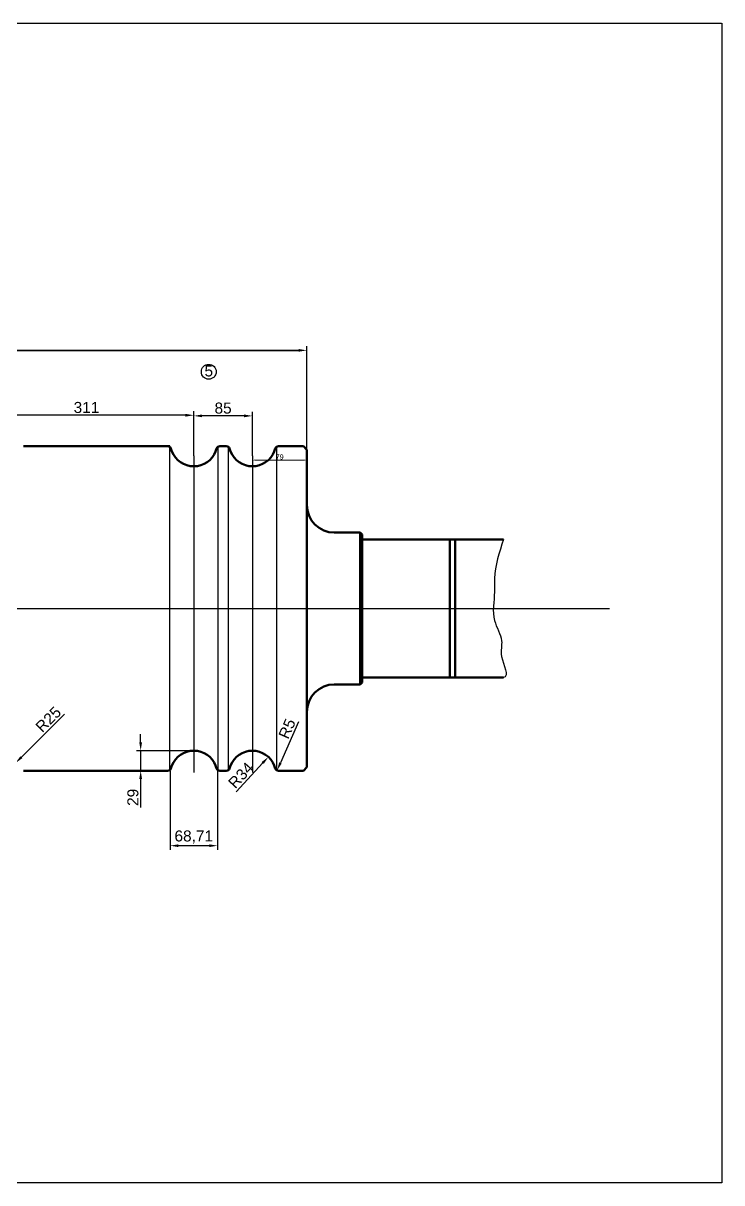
# Model space of a CAD drawing. Header units: millimetres. Extents: x -954 to 34898, y -2134 to 12006.
# Drawn here: x 30843 to 31856, y 9795 to 11475 of the extents above; entities that cross this region are included whole.
import ezdxf

# ---------------------------------------------------------------- set-up
doc = ezdxf.new("R2010")
doc.units = ezdxf.units.MM
doc.header["$LTSCALE"] = 3
doc.linetypes.add('HIDDEN', pattern=[0.375, 0.25, -0.125])
doc.layers.add('Nascosta', color=4, linetype='HIDDEN')
doc.layers.add('осевая', color=4, linetype='Continuous')
for name, color, linetype, lineweight in [('контурная', 7, 'Continuous', 50), ('размерные', 7, 'Continuous', 25), ('тонкая', 7, 'Continuous', 20)]:
    doc.layers.add(name, color=color, linetype=linetype, lineweight=lineweight)
doc.styles.add('s3v2.5', font='arial.ttf', dxfattribs={"width": 0.8, "height": 7.5})
doc.styles.get("Standard").update_dxf_attribs({"font": 'arial.ttf'})
doc.dimstyles.new('s3v2.5', dxfattribs={"dimtxt": 7.5, "dimasz": 4, "dimexe": 1.25, "dimexo": 0.625, "dimtad": 1, "dimtxsty": 's3v2.5', "dimcen": 1.5, "dimclrd": 6, "dimclre": 256, "dimclrt": 1, "dimadec": 0, "dimazin": 0, "dimtfac": 1, "dimtmove": 0, "dimatfit": 3, "dimfxl": 1, "dimlwd": -1, "dimlwe": -1, "dimarcsym": 0})
doc.dimstyles.new('s4v4', dxfattribs={"dimtxt": 16, "dimasz": 12, "dimexe": 6, "dimexo": 0, "dimgap": 3, "dimtad": 1, "dimtxsty": 'Standard', "dimcen": 2.5, "dimadec": 0, "dimazin": 0, "dimtfac": 1, "dimtmove": 0, "dimatfit": 3, "dimfxl": 1, "dimarcsym": 0})

# ---------------------------------------------------------------- blocks, each defined once
blk = doc.blocks.new('*D1851')
at = {"layer": 'Defpoints', "color": 0, "transparency": 16777216}
for p in [(31175.2, 10842.4), (31254.2, 10842.4), (31175.2, 10823.5)]:
    blk.add_point(p, dxfattribs=at)
at = {"layer": 'тонкая', "transparency": 16777216}
for p, q in [((31175.2, 10824.1), (31175.2, 10843.7)), ((31254.2, 10843), (31254.2, 10843.7))]:
    blk.add_line(p, q, dxfattribs=at)
at = {"layer": 'тонкая', "color": 6, "transparency": 16777216}
blk.add_line((31250.2, 10842.4), (31179.2, 10842.4), dxfattribs=at)
for points in [[(31179.2, 10843.1), (31179.2, 10841.7), (31175.2, 10842.4)], [(31250.2, 10843.1), (31250.2, 10841.7), (31254.2, 10842.4)]]:
    blk.add_solid(points, dxfattribs=at)
at = {"layer": 'тонкая', "color": 1, "transparency": 16777216, "insert": (31214.7, 10846.9), "char_height": 7.5, "attachment_point": 5, "style": 's3v2.5'}
blk.add_mtext('79', dxfattribs=at)
blk = doc.blocks.new('*D1873')
at = {"layer": 'Defpoints', "color": 0, "transparency": 16777216}
for p in [(30779.2, 10907.4), (30779.2, 10888), (31090.2, 10848.5)]:
    blk.add_point(p, dxfattribs=at)
at = {"layer": 'размерные', "color": 0, "lineweight": -2, "transparency": 16777216}
for p, q in [((30779.2, 10888), (30779.2, 10913.4)), ((31078.2, 10907.4), (30791.2, 10907.4)), ((31090.2, 10848.5), (31090.2, 10913.4))]:
    blk.add_line(p, q, dxfattribs=at)
at = {"layer": 'размерные', "color": 0, "transparency": 16777216}
for points in [[(30791.2, 10909.4), (30791.2, 10905.4), (30779.2, 10907.4)], [(31078.2, 10909.4), (31078.2, 10905.4), (31090.2, 10907.4)]]:
    blk.add_solid(points, dxfattribs=at)
at = {"layer": 'размерные', "color": 0, "transparency": 16777216, "insert": (30934.7, 10918.6), "char_height": 16, "attachment_point": 5}
blk.add_mtext('311', dxfattribs=at)
blk = doc.blocks.new('*D1874')
at = {"layer": 'Defpoints', "color": 0, "transparency": 16777216}
for p in [(31090.2, 10906.5), (31090.2, 10876.2), (31175.2, 10848.5)]:
    blk.add_point(p, dxfattribs=at)
at = {"layer": 'размерные', "color": 0, "lineweight": -2, "transparency": 16777216}
for p, q in [((31090.2, 10876.2), (31090.2, 10912.5)), ((31163.2, 10906.5), (31102.2, 10906.5)), ((31175.2, 10848.5), (31175.2, 10912.5))]:
    blk.add_line(p, q, dxfattribs=at)
at = {"layer": 'размерные', "color": 0, "transparency": 16777216}
for points in [[(31102.2, 10908.5), (31102.2, 10904.5), (31090.2, 10906.5)], [(31163.2, 10908.5), (31163.2, 10904.5), (31175.2, 10906.5)]]:
    blk.add_solid(points, dxfattribs=at)
at = {"layer": 'размерные', "color": 0, "transparency": 16777216, "insert": (31132.7, 10917.7), "char_height": 16, "attachment_point": 5}
blk.add_mtext('85', dxfattribs=at)
blk = doc.blocks.new('*D1876')
at = {"layer": 'Defpoints', "color": 0, "transparency": 16777216}
for p in [(30104.2, 11001.4), (30104.2, 10915), (31254.2, 10850.9)]:
    blk.add_point(p, dxfattribs=at)
at = {"layer": 'размерные', "color": 0, "lineweight": -2, "transparency": 16777216}
for p, q in [((30104.2, 10915), (30104.2, 11007.4)), ((31254.2, 10850.9), (31254.2, 11007.4)), ((31242.2, 11001.4), (30116.2, 11001.4))]:
    blk.add_line(p, q, dxfattribs=at)
at = {"layer": 'размерные', "color": 0, "transparency": 16777216}
for points in [[(30116.2, 11003.4), (30116.2, 10999.4), (30104.2, 11001.4)], [(31242.2, 11003.4), (31242.2, 10999.4), (31254.2, 11001.4)]]:
    blk.add_solid(points, dxfattribs=at)
at = {"layer": 'размерные', "color": 0, "transparency": 16777216, "insert": (30679.2, 11012.6), "char_height": 16, "attachment_point": 5}
blk.add_mtext('1150', dxfattribs=at)
blk = doc.blocks.new('*D1877')
at = {"layer": 'Defpoints', "color": 0, "transparency": 16777216}
for p in [(31254.2, 11001.4), (31254.2, 10915), (30104.2, 10850.9)]:
    blk.add_point(p, dxfattribs=at)
at = {"layer": 'размерные', "color": 0, "lineweight": -2, "transparency": 16777216}
for p, q in [((30104.2, 10850.9), (30104.2, 11007.4)), ((31254.2, 10915), (31254.2, 11007.4)), ((30116.2, 11001.4), (31242.2, 11001.4))]:
    blk.add_line(p, q, dxfattribs=at)
at = {"layer": 'размерные', "color": 0, "transparency": 16777216}
for points in [[(30116.2, 11003.4), (30116.2, 10999.4), (30104.2, 11001.4)], [(31242.2, 11003.4), (31242.2, 10999.4), (31254.2, 11001.4)]]:
    blk.add_solid(points, dxfattribs=at)
at = {"layer": 'размерные', "color": 0, "transparency": 16777216, "insert": (30679.2, 11012.6), "char_height": 16, "attachment_point": 5}
blk.add_mtext('1150', dxfattribs=at)
blk = doc.blocks.new('*D1880')
at = {"layer": 'Defpoints', "color": 0, "transparency": 16777216}
for p in [(30831.8, 10403.6), (30814.1, 10385.9)]:
    blk.add_point(p, dxfattribs=at)
at = {"layer": 'размерные', "color": 0, "lineweight": -2, "transparency": 16777216}
for p, q in [((30903, 10474.5), (30840.3, 10412)), ((30814.1, 10385.9), (30831.8, 10403.6))]:
    blk.add_line(p, q, dxfattribs=at)
at = {"layer": 'размерные', "color": 0, "transparency": 16777216}
blk.add_solid([(30838.9, 10413.5), (30841.7, 10410.6), (30831.8, 10403.6)], dxfattribs=at)
at = {"layer": 'размерные', "color": 0, "transparency": 16777216, "insert": (30879.4, 10466.7), "char_height": 16, "attachment_point": 5, "rotation": 44.8831}
blk.add_mtext('R25', dxfattribs=at)
blk = doc.blocks.new('*D1883')
at = {"layer": 'Defpoints', "color": 0, "transparency": 16777216}
for p in [(31198.3, 10412.4), (31175.2, 10387.4)]:
    blk.add_point(p, dxfattribs=at)
at = {"layer": 'размерные', "color": 0, "lineweight": -2, "transparency": 16777216}
blk.add_line((31151.7, 10362), (31190.1, 10403.6), dxfattribs=at)
at = {"layer": 'размерные', "color": 0, "transparency": 16777216}
blk.add_solid([(31188.6, 10405), (31191.6, 10402.2), (31198.3, 10412.4)], dxfattribs=at)
at = {"layer": 'размерные', "color": 0, "transparency": 16777216, "insert": (31158.5, 10385.8), "char_height": 16, "attachment_point": 5, "rotation": 47.3052}
blk.add_mtext('R34', dxfattribs=at)
blk = doc.blocks.new('*D1884')
at = {"layer": 'Defpoints', "color": 0, "transparency": 16777216}
for p in [(31055.8, 10392.4), (31124.6, 10392.4), (31055.8, 10283.8)]:
    blk.add_point(p, dxfattribs=at)
at = {"layer": 'размерные', "color": 0, "lineweight": -2, "transparency": 16777216}
for p, q in [((31055.8, 10392.4), (31055.8, 10277.8)), ((31124.6, 10392.4), (31124.6, 10277.8)), ((31112.6, 10283.8), (31067.8, 10283.8))]:
    blk.add_line(p, q, dxfattribs=at)
at = {"layer": 'размерные', "color": 0, "transparency": 16777216}
for points in [[(31067.8, 10285.8), (31067.8, 10281.8), (31055.8, 10283.8)], [(31112.6, 10285.8), (31112.6, 10281.8), (31124.6, 10283.8)]]:
    blk.add_solid(points, dxfattribs=at)
at = {"layer": 'размерные', "color": 0, "transparency": 16777216, "insert": (31090.2, 10296.4), "char_height": 16, "attachment_point": 5}
blk.add_mtext('68,71', dxfattribs=at)
blk = doc.blocks.new('*D1885')
at = {"layer": 'Defpoints', "color": 0, "transparency": 16777216}
for p in [(31090.2, 10421.4), (31013.2, 10392.4), (31039.1, 10392.4)]:
    blk.add_point(p, dxfattribs=at)
at = {"layer": 'размерные', "color": 0, "lineweight": -2, "transparency": 16777216}
for p, q in [((31013.2, 10433.4), (31013.2, 10445.4)), ((31090.2, 10421.4), (31007.2, 10421.4)), ((31013.2, 10421.4), (31013.2, 10392.4)), ((31039.1, 10392.4), (31007.2, 10392.4)), ((31013.2, 10380.4), (31013.2, 10339.2))]:
    blk.add_line(p, q, dxfattribs=at)
at = {"layer": 'размерные', "color": 0, "transparency": 16777216}
for points in [[(31011.2, 10433.4), (31015.2, 10433.4), (31013.2, 10421.4)], [(31011.2, 10380.4), (31015.2, 10380.4), (31013.2, 10392.4)]]:
    blk.add_solid(points, dxfattribs=at)
at = {"layer": 'размерные', "color": 0, "transparency": 16777216, "insert": (31002, 10353.8), "char_height": 16, "attachment_point": 5, "rotation": 90}
blk.add_mtext('29', dxfattribs=at)
blk = doc.blocks.new('*D1886')
at = {"layer": 'Defpoints', "color": 0, "transparency": 16777216}
for p in [(31211, 10392.9), (31213.1, 10397.4)]:
    blk.add_point(p, dxfattribs=at)
at = {"layer": 'размерные', "color": 0, "lineweight": -2, "transparency": 16777216}
blk.add_line((31242.2, 10463.4), (31215.9, 10403.8), dxfattribs=at)
at = {"layer": 'размерные', "color": 0, "transparency": 16777216}
blk.add_solid([(31214, 10404.6), (31217.7, 10403), (31211, 10392.9)], dxfattribs=at)
at = {"layer": 'размерные', "color": 0, "transparency": 16777216, "insert": (31225.5, 10453.3), "char_height": 16, "attachment_point": 5, "rotation": 66.1931}
blk.add_mtext('R5', dxfattribs=at)

msp = doc.modelspace()

# ---------------------------------------------------------------- linework, layer by layer
msp.add_circle((31111.949, 10970.345), 10.754)
at = {"layer": 'Nascosta', "color": 3}
msp.add_lwpolyline([(29479.713, 11475.4), (31855.713, 11475.4), (31855.713, 9795.4), (29479.713, 9795.4), (29479.713, 11475.4)], dxfattribs=at)
at = {"layer": 'контурная'}
for p, q in [((30843.348, 10862.436), (31055.343, 10862.436)), ((31057.041, 10859.146), (31058.512, 10855.105)), ((31123.353, 10859.146), (31121.882, 10855.105)), ((31128.052, 10862.436), (31137.343, 10862.436)), ((31142.041, 10859.146), (31143.512, 10855.105)), ((31208.353, 10859.146), (31206.882, 10855.105)), ((31213.052, 10862.436), (31249.201, 10862.436)), ((31249.201, 10862.436), (31254.201, 10857.436)), ((31254.201, 10773.54), (31254.201, 10481.332)), ((31331.201, 10737.436), (31331.201, 10627.436)), ((31334.201, 10727.436), (31539.201, 10727.436)), ((31469.201, 10727.436), (31469.201, 10627.436)), ((31331.201, 10517.436), (31331.201, 10627.436)), ((31469.201, 10527.436), (31469.201, 10627.436)), ((31334.201, 10527.436), (31539.201, 10527.436)), ((31057.041, 10395.726), (31058.512, 10399.768)), ((31123.353, 10395.726), (31121.882, 10399.768)), ((31142.041, 10395.726), (31143.512, 10399.768)), ((31208.353, 10395.726), (31206.882, 10399.768)), ((30843.434, 10392.436), (31052.343, 10392.436)), ((31128.052, 10392.436), (31137.343, 10392.436)), ((31213.052, 10392.436), (31249.201, 10392.436)), ((31249.201, 10392.436), (31254.201, 10397.436))]:
    msp.add_line(p, q, dxfattribs=at)
for points in [[(31254.201, 10857.436), (31254.201, 10777.436, 0.41421356), (31294.201, 10737.436), (31331.201, 10737.436), (31334.201, 10734.436), (31334.201, 10627.436)], [(31254.201, 10397.436), (31254.201, 10477.436, -0.41421356), (31294.201, 10517.436), (31331.201, 10517.436), (31334.201, 10520.436), (31334.201, 10627.436)]]:
    msp.add_lwpolyline(points, format="xyb", dxfattribs=at)
for points in [[(31254.201, 10773.54), (31254.201, 10777.436)], [(31461.201, 10727.436), (31461.201, 10627.436)], [(31461.201, 10527.436), (31461.201, 10627.436)], [(31254.201, 10481.332), (31254.201, 10477.436)]]:
    msp.add_lwpolyline(points, dxfattribs=at)
for centre, radius, start, end in [((31052.343, 10857.436), 5, 20, 90), ((31090.197, 10867.436), 34, 201.26538, 270), ((31090.197, 10867.436), 34, 270, 338.73462), ((31128.052, 10857.436), 5, 90, 160), ((31137.343, 10857.436), 5, 20, 90), ((31175.197, 10867.436), 34, 201.26538, 270), ((31175.197, 10867.436), 34, 270, 338.73462), ((31213.052, 10857.436), 5, 90, 160), ((31090.197, 10387.436), 34, 90, 158.73462), ((31090.197, 10387.436), 34, 21.26538, 90), ((31175.197, 10387.436), 34, 90, 158.73462), ((31175.197, 10387.436), 34, 21.26538, 90), ((31052.343, 10397.436), 5, 270, 340), ((31128.052, 10397.436), 5, 200, 270), ((31137.343, 10397.436), 5, 270, 340), ((31213.052, 10397.436), 5, 200, 270)]:
    msp.add_arc(centre, radius, start, end, dxfattribs=at)
at = {"layer": 'осевая'}
for p, q in [((31090.197, 10848.487), (31090.197, 10389.791)), ((31175.197, 10848.487), (31175.197, 10389.791)), ((29638.568, 10627.436), (31693.063, 10627.436))]:
    msp.add_line(p, q, dxfattribs=at)
at = {"layer": 'размерные'}
for p, q in [((31055.211, 10861.532), (31055.211, 10393.34)), ((31125.184, 10861.532), (31125.184, 10393.34)), ((31140.211, 10861.532), (31140.211, 10393.34)), ((31210.184, 10861.532), (31210.184, 10393.34))]:
    msp.add_line(p, q, dxfattribs=at)
msp.add_spline([(31539.201, 10727.436), (31526.188, 10670.713), (31526.188, 10651.687), (31526.188, 10609.977), (31536.443, 10580.707), (31536.443, 10558.022), (31539.201, 10527.436), (31536.443, 10527.288)], degree=3, dxfattribs=at)
at = {"layer": 'тонкая'}
for p, q in [((31052.343, 10862.436), (31055.844, 10862.436)), ((31055.844, 10862.436), (31056.688, 10860.116)), ((31124.551, 10862.436), (31123.706, 10860.116)), ((31128.052, 10862.436), (31124.551, 10862.436)), ((31137.343, 10862.436), (31140.844, 10862.436)), ((31140.844, 10862.436), (31141.688, 10860.116)), ((31209.551, 10862.436), (31208.706, 10860.116)), ((31213.052, 10862.436), (31209.551, 10862.436)), ((31052.343, 10392.436), (31055.844, 10392.436)), ((31055.844, 10392.436), (31056.688, 10394.756)), ((31124.551, 10392.436), (31123.706, 10394.756)), ((31128.052, 10392.436), (31124.551, 10392.436)), ((31137.343, 10392.436), (31140.844, 10392.436)), ((31140.844, 10392.436), (31141.688, 10394.756)), ((31209.551, 10392.436), (31208.706, 10394.756)), ((31213.052, 10392.436), (31209.551, 10392.436))]:
    msp.add_line(p, q, dxfattribs=at)

# ---------------------------------------------------------------- texts
at = {"insert": (31111.947, 10971.551), "char_height": 16, "attachment_point": 5}
msp.add_mtext('{\\fArial|b0|i0|c238|p34;5}', dxfattribs=at)

# ---------------------------------------------------------------- dimensions: what is measured, and where the dimension line sits
at = {"layer": 'размерные'}
for base, p1, p2, picture, middle in [((30104.201, 11001.45), (31254.201, 10850.944), (30104.201, 10914.972), '*D1876', (30679.201, 11012.619)), ((30779.201, 10907.423), (31090.197, 10848.487), (30779.201, 10888.014), '*D1873', (30934.699, 10918.598)), ((31090.197, 10906.541), (31175.197, 10848.487), (31090.197, 10876.2), '*D1874', (31132.697, 10917.71)), ((31055.844, 10283.807), (31124.551, 10392.436), (31055.844, 10392.436), '*D1884', (31090.197, 10296.423))]:
    dim = msp.add_linear_dim(base=base, p1=p1, p2=p2, dimstyle='s4v4', dxfattribs=at)
    dim.commit()
    dim.dimension.update_dxf_attribs({"geometry": picture, "text_midpoint": middle})
for base, p1, p2, angle, picture, middle in [((31254.201, 11001.45), (30104.201, 10850.944), (31254.201, 10914.972), 180, '*D1877', (30679.201, 11012.619)), ((31013.173, 10392.436), (31090.197, 10421.436), (31039.131, 10392.436), 90, '*D1885', (31002.004, 10353.824))]:
    dim = msp.add_linear_dim(base=base, p1=p1, p2=p2, angle=angle, dimstyle='s4v4', dxfattribs=at)
    dim.commit()
    dim.dimension.update_dxf_attribs({"geometry": picture, "text_midpoint": middle})
for center, mpoint, picture, middle in [((30814.065, 10385.936), (30831.779, 10403.578), '*D1880', (30887.242, 10458.815)), ((31213.052, 10397.436), (31211.033, 10392.862), '*D1886', (31235.721, 10448.818)), ((31175.197, 10387.436), (31198.253, 10412.425), '*D1883', (31166.678, 10378.202))]:
    dim = msp.add_radius_dim(center=center, mpoint=mpoint, dimstyle='s4v4', dxfattribs=at)
    dim.commit()
    dim.dimension.update_dxf_attribs({"geometry": picture, "text_midpoint": middle, "dimtype": 164})
at = {"layer": 'тонкая'}
dim = msp.add_linear_dim(base=(31175.197, 10842.404), p1=(31254.201, 10842.404), p2=(31175.197, 10823.5), dimstyle='s3v2.5', dxfattribs=at)
dim.commit()
dim.dimension.update_dxf_attribs({"geometry": '*D1851', "text_midpoint": (31214.699, 10846.858)})

doc.saveas('drawing.dxf')
